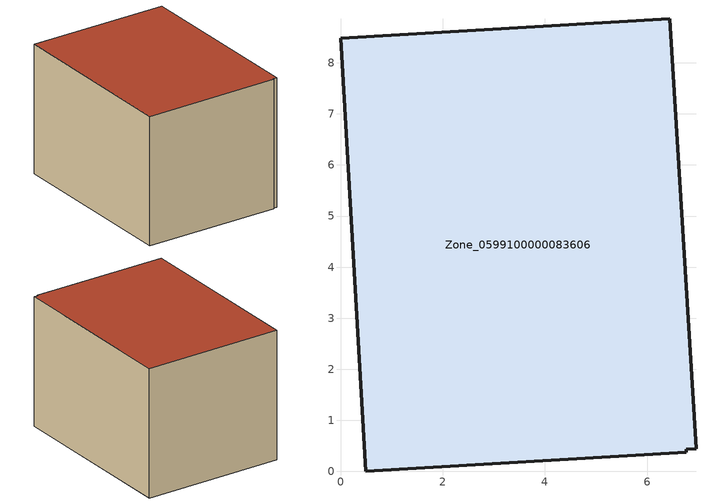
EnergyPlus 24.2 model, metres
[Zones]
Zone_0599100000083606
 floor ground (C_G): 0,8.48 6.45,8.87 6.96,0.45 6.76,0.44 6.77,0.38 0.49,0 z0
 wall outside (C_F): 6.45,8.87 0,8.48 0.49,0 6.77,0.38 6.76,0.44 6.96,0.45 6.45,8.87 z0:5.98
 roof outside (C_R): 0,8.48 0.49,0 6.77,0.38 6.76,0.44 6.96,0.45 6.45,8.87 z5.98
[BUILDING]
Pand.0599100000083606: North Axis=0; Terrain=City; Loads Convergence Tolerance Value=0.04; Temperature Convergence Tolerance Value=0.4; Solar Distribution=FullExterior; Maximum Number of Warmup Days=25; Minimum Number of Warmup Days=1
[Site:Location]
Rotterdam.The.Hague.AP_ZH_NLD Design_Conditions: Latitude=51.96; Longitude=4.45; Time Zone=1; Elevation=-4.5
[SITE:GROUNDTEMPERATURE:BUILDINGSURFACE]
18, 18, 18, 18, 18, 18, 18, 18, 18, 18, 18, 18
[MATERIAL] Thermal Absorptance=0.9; Solar Absorptance=0.7; Visible Absorptance=0.7
Name | Roughness | Thickness | Conductivity | Density | Specific Heat
G.TI.1946-1964 | MediumSmooth | 0.15 | 1 | 540 | 1210
F.TI.1946-1964 | Rough | 0.3 | 0.857143 | 1920 | 840
R.TI.1946-1964 | MediumRough | 0.2 | 0.277778 | 1500 | 1000
[CONSTRUCTION]
C_G: G.TI.1946-1964
C_F: F.TI.1946-1964
C_R: R.TI.1946-1964
[ZONE]
Zone_0599100000083606: Type=1; Multiplier=1; Ceiling Height=Autocalculate; Volume=Autocalculate; Floor Area=autocalculate; Part of Total Floor Area=Yes
[ZONEINFILTRATION:DESIGNFLOWRATE]
Infil_Zone_0599100000083606: Zone or ZoneList or Space or SpaceList=Zone_0599100000083606; Schedule=AlwaysOn; Design Flow Rate Calculation Method=Flow/Area; Flow Rate per Floor Area=0.003; Constant Term Coefficient=1; Temperature Term Coefficient=0; Velocity Term Coefficient=0; Velocity Squared Term Coefficient=0
[HVACTEMPLATE:ZONE:IDEALLOADSAIRSYSTEM]
Zone_0599100000083606: Maximum Heating Supply Air Temperature=50; Minimum Cooling Supply Air Temperature=13; Maximum Heating Supply Air Humidity Ratio=0.0156; Minimum Cooling Supply Air Humidity Ratio=0.0077; Heating Limit=NoLimit; Cooling Limit=NoLimit; Dehumidification Control Type=ConstantSensibleHeatRatio; Cooling Sensible Heat Ratio=0.7; Dehumidification Setpoint=60; Humidification Control Type=None; Humidification Setpoint=30; Outdoor Air Method=None; Outdoor Air Flow Rate per Person=0.00944; Outdoor Air Flow Rate per Zone Floor Area=0; Outdoor Air Flow Rate per Zone=0; Demand Controlled Ventilation Type=None; Outdoor Air Economizer Type=NoEconomizer; Heat Recovery Type=None; Sensible Heat Recovery Effectiveness=0.7; Latent Heat Recovery Effectiveness=0.65
[ZONECONTROL:THERMOSTAT]
ThermostatControl_Zone_0599100000083606: Zone or ZoneList=Zone_0599100000083606; Control Type Schedule=DualSetpointControlType; Control 1=Thermostat_Zone_0599100000083606; Temperature Difference Between Cutout And Setpoint=0
[THERMOSTATSETPOINT:DUALSETPOINT]
Thermostat_Zone_0599100000083606: Heating Setpoint Temperature Schedule=HeatingSetpoint_Zone_0599100000083606; Cooling Setpoint Temperature Schedule=CoolingSetpoint_Zone_0599100000083606
[SCHEDULE:COMPACT]
HeatingSetpoint_Zone_0599100000083606: Through: 12/31, For: AllDays, Until: 24:00, 21
CoolingSetpoint_Zone_0599100000083606: Through: 12/31, For: AllDays, Until: 24:00, 24
DualSetpointControlType: Through: 12/31, For: AllDays, Until: 24:00, 4
AlwaysOn: Through: 12/31, For: AllDays, Until: 24:00, 1
